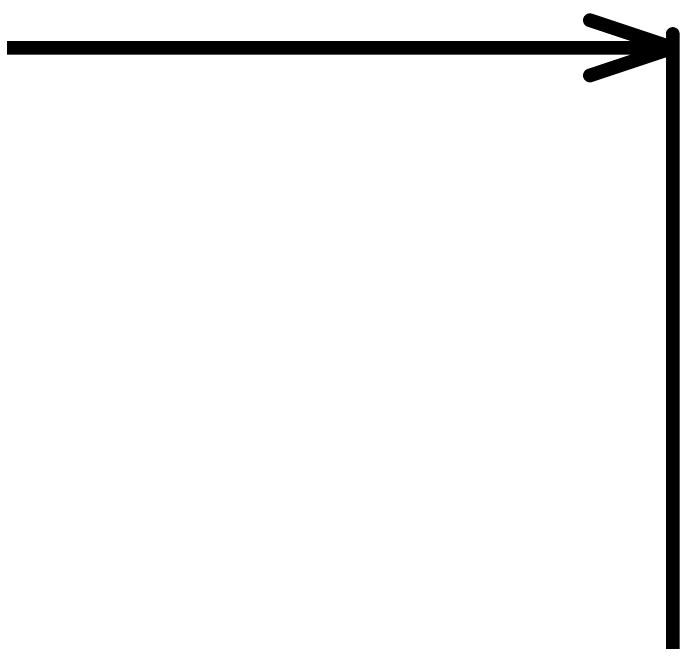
# Model space of a CAD drawing. Header units: inches. Extents: x -6 to 430, y 0 to 90.
# Drawn here: x 32.87 to 45.13, y 54.76 to 66.34 of the extents above; entities that cross this region are included whole.
import ezdxf

# ---------------------------------------------------------------- set-up
doc = ezdxf.new("R2010")
doc.units = ezdxf.units.IN
doc.layers.add('Mechanical 1', color=6, linetype='Continuous')

msp = doc.modelspace()

# ---------------------------------------------------------------- linework, layer by layer
at = {"layer": 'Mechanical 1'}
for points in [[(43.476, 66.21, 0.254, 0.254, 0), (45, 65.702, 0.254, 0.254, 0)], [(45, 50.381, 0.254, 0.254, 0), (45, 65.956, 0.254, 0.254, 0)], [(29.356, 65.702, 0.254, 0.254, 0), (45, 65.702, 0.254, 0.254, 0)], [(43.476, 65.194, 0.254, 0.254, 0), (45, 65.702, 0.254, 0.254, 0)]]:
    msp.add_lwpolyline(points, format="xyseb", dxfattribs=at)
for points in [[(43.412, 66.21, 0.127, 0.127, 1), (43.539, 66.21, 0.127, 0.127, 1)], [(44.936, 65.956, 0.127, 0.127, 1), (45.063, 65.956, 0.127, 0.127, 1)], [(44.936, 65.702, 0.127, 0.127, 1), (45.063, 65.702, 0.127, 0.127, 1)], [(44.936, 65.702, 0.127, 0.127, 1), (45.063, 65.702, 0.127, 0.127, 1)], [(44.936, 65.702, 0.127, 0.127, 1), (45.063, 65.702, 0.127, 0.127, 1)], [(43.412, 65.194, 0.127, 0.127, 1), (43.539, 65.194, 0.127, 0.127, 1)]]:
    msp.add_lwpolyline(points, format="xyseb", close=True, dxfattribs=at)

doc.saveas('drawing.dxf')
